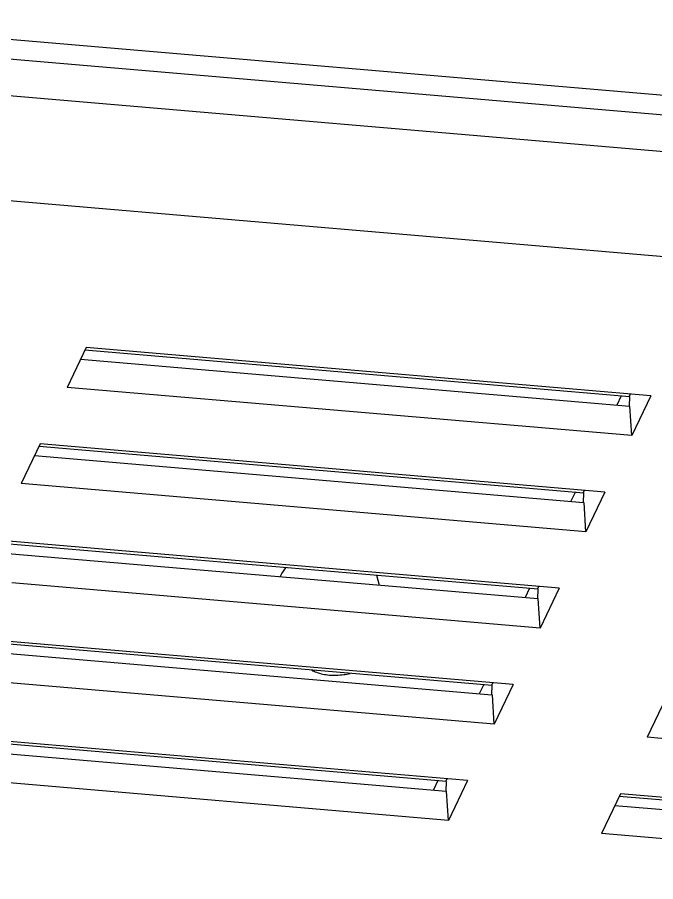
# Model space of a CAD drawing. Header units: millimetres. Extents: x 14276 to 15242, y -9916 to -8542.
# Drawn here: x 15031.28 to 15067.9, y -9357.56 to -9308 of the extents above; entities that cross this region are included whole.
import ezdxf

# ---------------------------------------------------------------- set-up
doc = ezdxf.new("R2010")
doc.units = ezdxf.units.MM

# ---------------------------------------------------------------- blocks, each defined once
blk = doc.blocks.new('u9')
at = {"color": 7, "linetype": 'Continuous'}
for p, q in [((-337.969, 124.521), (-305.582, 121.757)), ((-306.348, 120.149), (-337.836, 122.836)), ((-339.057, 122.239), (-306.669, 119.476)), ((-306.604, 119.613), (-337.848, 122.279)), ((-306.669, 119.476), (-305.582, 121.757)), ((-297.893, 118.727), (-296.806, 121.009)), ((-296.806, 121.009), (-296.697, 119.325)), ((-296.806, 121.009), (-266.437, 118.417)), ((-340.598, 119.005), (-308.21, 116.242)), ((-296.672, 119.323), (-296.685, 118.767)), ((-267.297, 116.817), (-296.673, 119.323)), ((-296.197, 118.725), (-295.942, 119.261)), ((-297.893, 118.727), (-267.618, 116.144)), ((-296.66, 118.764), (-296.726, 118.627)), ((-267.553, 116.281), (-296.685, 118.766)), ((-309.298, 113.96), (-308.21, 116.242)), ((-300.522, 113.211), (-299.435, 115.493)), ((-299.435, 115.493), (-299.325, 113.81)), ((-299.435, 115.493), (-269.159, 112.91)), ((-299.301, 113.807), (-299.313, 113.251)), ((-269.926, 111.301), (-299.301, 113.808)), ((-298.825, 113.209), (-298.57, 113.745)), ((-300.522, 113.211), (-270.246, 110.628)), ((-299.289, 113.249), (-299.354, 113.112)), ((-270.181, 110.765), (-299.313, 113.251)), ((-303.15, 107.696), (-302.063, 109.977)), ((-302.063, 109.977), (-301.954, 108.294)), ((-302.063, 109.977), (-271.754, 107.391)), ((-301.929, 108.292), (-301.942, 107.736)), ((-271.541, 105.699), (-301.93, 108.292)), ((-301.454, 107.693), (-301.198, 108.23)), ((-303.15, 107.696), (-271.364, 104.984)), ((-301.917, 107.733), (-301.983, 107.596)), ((-271.4, 105.129), (-301.941, 107.735)), ((-292.679, 106.945), (-292.835, 107.516)), ((-305.779, 102.18), (-304.691, 104.462)), ((-304.691, 104.462), (-304.582, 102.778)), ((-304.691, 104.462), (-272.304, 101.698)), ((-304.558, 102.776), (-304.57, 102.22)), ((-273.071, 100.09), (-304.558, 102.776)), ((-304.082, 102.178), (-303.827, 102.714)), ((-305.779, 102.18), (-273.391, 99.417)), ((-304.546, 102.217), (-304.611, 102.08)), ((-273.326, 99.553), (-304.57, 102.219)), ((-273.391, 99.417), (-272.304, 101.698)), ((-308.407, 96.664), (-307.32, 98.946)), ((-307.32, 98.946), (-307.211, 97.263)), ((-307.32, 98.946), (-274.932, 96.183)), ((-421.589, 98.286), (-253.595, 83.952)), ((-307.186, 97.261), (-307.198, 96.704)), ((-275.699, 94.574), (-307.187, 97.261)), ((-306.711, 96.662), (-306.455, 97.198)), ((-308.407, 96.664), (-276.02, 93.901)), ((-307.174, 96.702), (-307.239, 96.565)), ((-275.955, 94.038), (-307.198, 96.704)), ((-276.02, 93.901), (-274.932, 96.183)), ((-256.361, 78.148), (-424.355, 92.483)), ((-424.54, 90.416), (-256.545, 76.082)), ((-256.909, 74.965), (-423.55, 89.184))]:
    blk.add_line(p, q, dxfattribs=at)
blk.add_arc((-288.875, 107.756), 1.864, 334.5128, 336.9901, dxfattribs=at)
for points, start_tangent, end_tangent in [([(-288.967, 112.395), (-289.235, 112.514), (-289.97, 112.673), (-290.794, 112.647), (-291.166, 112.577)], (-0.882065, 0.471128), (-0.972978, -0.230897)), ([(-287.493, 106.491), (-287.192, 106.954)], (0.638629, 0.769515), (0.430194, 0.902736))]:
    blk.add_spline(points, degree=3, dxfattribs=dict(at, start_tangent=start_tangent, end_tangent=end_tangent))

msp = doc.modelspace()

# ---------------------------------------------------------------- block references
at = {"rotation": 180}
msp.add_blockref('u9', (14759.208, -9233.039), dxfattribs=at)

doc.saveas('drawing.dxf')
